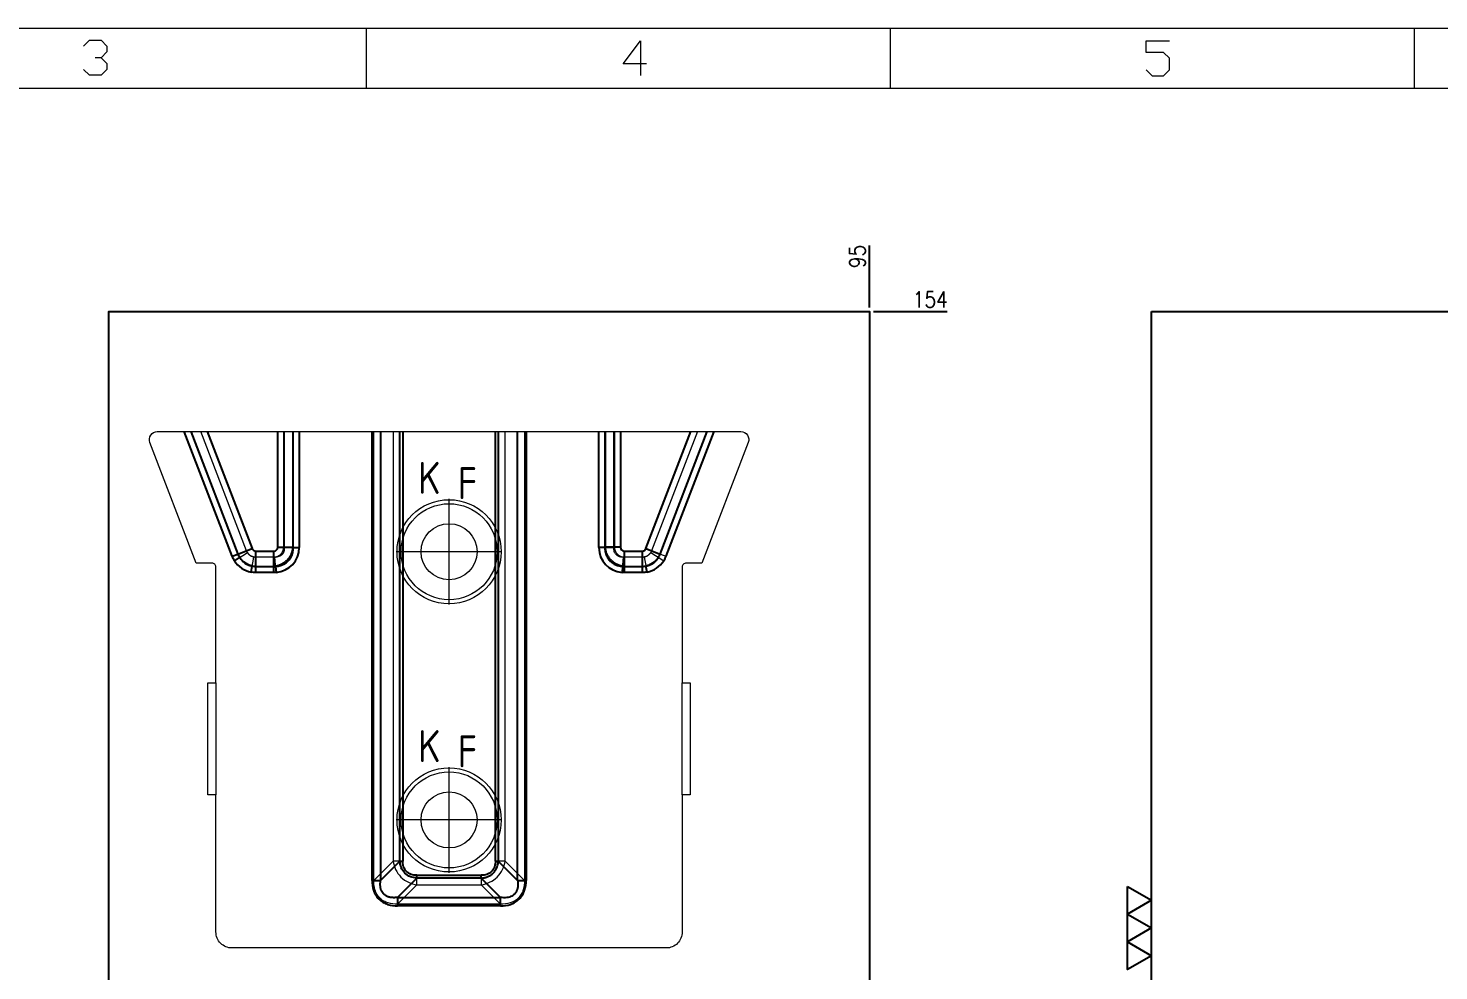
# Model space of a CAD drawing. Header units: millimetres. Extents: x 88508 to 142116, y -5268 to 20283.
# Drawn here: x 107228.6 to 107404.8, y -5025.5 to -4907.8 of the extents above; entities that cross this region are included whole.
import ezdxf
from ezdxf.enums import TextEntityAlignment as Align

# ---------------------------------------------------------------- set-up
doc = ezdxf.new("R2010")
doc.units = ezdxf.units.MM
doc.linetypes.add('HIDDEN', pattern=[0])
for name, color, linetype in [('DIM', 4, 'Continuous'), ('LB_P', 2, 'Continuous'), ('PRESS', 3, 'Continuous'), ('TEXT', 4, 'Continuous')]:
    doc.layers.add(name, color=color, linetype=linetype)
doc.styles.add('gbenor', font='gbenor.shx', dxfattribs={"bigfont": 'gbcbig.shx'})
doc.styles.add('GBENOR_', font='gbenor.shx', dxfattribs={"bigfont": 'gbcbig'})
doc.styles.get("Standard").update_dxf_attribs({"font": 'txt.shx', "width": 0.85, "bigfont": 'ctxt.shx'})
doc.styles.add('TXT', font='txt.shx', dxfattribs={"width": 0.8, "bigfont": 'ctxt.shx'})
doc.dimstyles.new('T-2-WX', dxfattribs={"dimtxt": 2, "dimasz": 2, "dimexe": 0.5, "dimexo": 0.5, "dimgap": 0.5, "dimtad": 1, "dimtxsty": 'Standard', "dimblk": 'OPEN30', "dimcen": 0, "dimazin": 3, "dimtfac": 1, "dimtmove": 0, "dimatfit": 3, "dimldrblk": 'OPEN30', "dimlwd": -1, "dimlwe": -1})

# ---------------------------------------------------------------- blocks, each defined once
blk = doc.blocks.new('*D8809')
at = {"layer": 'Defpoints', "color": 0}
for p in [(107333.68, -4943.15), (107338.68, -4943.15), (107238.68, -5097.15)]:
    blk.add_point(p, dxfattribs=at)
at = {"layer": 'DIM', "color": 0}
blk.add_line((107334.18, -4943.15), (107343.39, -4943.15), dxfattribs=at)
at = {"layer": 'DIM', "color": 0, "insert": (107341.28, -4941.65), "char_height": 2, "attachment_point": 5}
blk.add_mtext('154', dxfattribs=at)
blk = doc.blocks.new('_Open30')
blk = doc.blocks.new('*D8812')
at = {"layer": 'Defpoints', "color": 0}
for p in [(107333.68, -4938.15), (107333.68, -4943.15), (107238.68, -5097.15)]:
    blk.add_point(p, dxfattribs=at)
at = {"layer": 'DIM', "color": 0}
blk.add_line((107333.68, -4942.65), (107333.68, -4934.9), dxfattribs=at)
at = {"layer": 'DIM', "color": 0, "insert": (107332.18, -4936.27), "char_height": 2, "attachment_point": 5, "rotation": 90}
blk.add_mtext('95', dxfattribs=at)
blk = doc.blocks.new('U40')
at = {"color": 254, "lineweight": 18}
for p, q in [((0, 1783.49), (2530.21, 1783.49)), ((941.12, 1783.49), (941.12, 1746.46)), ((1265.11, 1783.49), (1265.11, 1746.46)), ((1589.1, 1783.49), (1589.1, 1746.46)), ((37.03, 1746.46), (2493.18, 1746.46))]:
    blk.add_line(p, q, dxfattribs=at)
at = {"color": 92, "lineweight": 18}
for points in [[(766.43, 1772.43), (770.02, 1776.03), (777.22, 1776.03), (780.82, 1772.43), (780.82, 1768.83), (777.22, 1765.23), (773.62, 1765.23)], [(1114.38, 1761.36), (1099.99, 1761.36), (1110.78, 1775.76), (1110.78, 1754.17)], [(1423.4, 1757.73), (1427, 1754.13), (1434.19, 1754.13), (1437.79, 1757.73), (1437.79, 1764.93), (1434.19, 1768.53), (1423.4, 1768.53), (1423.4, 1775.73), (1437.79, 1775.73)], [(777.22, 1765.23), (780.82, 1761.63), (780.82, 1758.03), (777.22, 1754.43), (770.02, 1754.43), (766.43, 1758.03)]]:
    blk.add_lwpolyline(points, dxfattribs=at)
at = {"lineweight": 18, "style": 'GBENOR_'}
blk.add_attdef('文档路径', (2125.95, 386.89), '', height=17.76, dxfattribs=at)
at = {"lineweight": 20, "style": 'TXT'}
for tag, height, p in [('18-**-**', 16.35, (1866.64, 256.17)), ('客户名称', 16.13, (1741.09, 133.98, 0)), ('料厚:', 16.13, (1741.26, 93.16, 0))]:
    blk.add_attdef(tag, text='', height=height, dxfattribs=at).set_placement(p, align=Align.MIDDLE)
for tag, p, height in [('88888', (1850.91, 207.46), 14.86), ('材质:', (1691.18, 167.99, 0), 16.13), ('核准', (1869.36, 127.52, 0), 16.13), ('设计', (1868.77, 88.3, 0), 16.13), ('绘图', (1868.24, 49.08, 0), 16.13)]:
    blk.add_attdef(tag, p, '', height=height, dxfattribs=at)
for tag, p, height, width in [('3', (2234.72, 206.9), 15.83, 0.7), ('4', (2234.72, 167.41), 15.83, 0.7), ('核准日期', (2041.07, 124.18, 0), 16.13, 0.68), ('设计日期', (2041.07, 84.45, 0), 16.13, 0.68), ('1', (2251.89, 85.86), 14.61, 0.7), ('绘图日期', (2040.91, 46.43, 0), 16.13, 0.68), ('2', (2234.96, 49.23), 14.61, 0.7)]:
    blk.add_attdef(tag, p, '', height=height, dxfattribs=dict(at, width=width))

msp = doc.modelspace()

# ---------------------------------------------------------------- linework, layer by layer
at = {"layer": 'LB_P', "lineweight": 25}
for p, q in [((107254.095, -4973.724, 0), (107248.107, -4958.152, 0)), ((107248.928, -4958.152, 0), (107254.81, -4973.449, 0)), ((107250.982, -4958.152, 0), (107256.599, -4972.761, 0)), ((107259.777, -4972.599, 0), (107259.777, -4958.152, 0)), ((107261.656, -4958.152, 0), (107261.656, -4972.599, 0)), ((107261.713, -4972.642, 0), (107261.713, -4958.152, 0)), ((107262.465, -4958.152, 0), (107262.465, -4972.642, 0)), ((107299.89, -4972.642, 0), (107299.89, -4958.152, 0)), ((107300.642, -4958.152, 0), (107300.642, -4972.642, 0)), ((107300.699, -4972.599, 0), (107300.699, -4958.152, 0)), ((107302.579, -4958.152, 0), (107302.579, -4972.599, 0)), ((107305.756, -4972.761, 0), (107311.373, -4958.152, 0)), ((107307.545, -4973.449, 0), (107313.427, -4958.152, 0)), ((107314.248, -4958.152, 0), (107308.261, -4973.724, 0)), ((107254.095, -4973.724, 0), (107254.81, -4973.449, 0)), ((107254.81, -4973.449, 0), (107256.599, -4972.761, 0)), ((107257.05, -4973.071, 0), (107259.292, -4973.071, 0)), ((107257.05, -4974.988, 0), (107257.05, -4973.071, 0)), ((107259.292, -4974.988, 0), (107259.292, -4973.071, 0)), ((107259.777, -4972.599, 0), (107261.656, -4972.599, 0)), ((107261.656, -4972.599, 0), (107261.713, -4972.642, 0)), ((107261.713, -4972.642, 0), (107262.465, -4972.642, 0)), ((107300.642, -4972.642, 0), (107299.89, -4972.642, 0)), ((107300.642, -4972.642, 0), (107300.699, -4972.599, 0)), ((107302.579, -4972.599, 0), (107300.699, -4972.599, 0)), ((107303.064, -4973.071, 0), (107305.305, -4973.071, 0)), ((107303.064, -4973.071, 0), (107303.064, -4974.988, 0)), ((107305.305, -4973.071, 0), (107305.305, -4974.988, 0)), ((107305.756, -4972.761, 0), (107307.545, -4973.449, 0)), ((107254.367, -4974.269, 0), (107255.016, -4973.862, 0)), ((107256.444, -4975.696, 0), (107256.59, -4974.944, 0)), ((107257.05, -4975.754, 0), (107257.05, -4974.988, 0)), ((107257.05, -4974.988, 0), (107259.292, -4974.988, 0)), ((107259.292, -4975.754, 0), (107259.292, -4974.988, 0)), ((107259.502, -4974.979, 0), (107259.567, -4975.743, 0)), ((107302.854, -4974.979, 0), (107302.788, -4975.743, 0)), ((107303.064, -4974.988, 0), (107305.305, -4974.988, 0)), ((107303.064, -4974.988, 0), (107303.064, -4975.754, 0)), ((107305.305, -4974.988, 0), (107305.305, -4975.754, 0)), ((107305.911, -4975.696, 0), (107305.765, -4974.944, 0)), ((107259.292, -4975.754, 0), (107257.05, -4975.754, 0)), ((107305.305, -4975.754, 0), (107303.064, -4975.754, 0))]:
    msp.add_line(p, q, dxfattribs=at)
at = {"layer": 'LB_P', "lineweight": 18}
for p, q in [((107248.107, -4958.152, 0), (107254.095, -4973.724, 0)), ((107255.884, -4973.037, 0), (107250.16, -4958.152, 0)), ((107256.599, -4972.761, 0), (107250.982, -4958.152, 0)), ((107259.777, -4958.152, 0), (107259.777, -4972.599, 0)), ((107260.528, -4972.599, 0), (107260.528, -4958.152, 0)), ((107260.586, -4958.152, 0), (107260.586, -4972.642, 0)), ((107262.465, -4972.642, 0), (107262.465, -4958.152, 0)), ((107299.89, -4958.152, 0), (107299.89, -4972.642, 0)), ((107301.77, -4972.642, 0), (107301.77, -4958.152, 0)), ((107301.827, -4958.152, 0), (107301.827, -4972.599, 0)), ((107302.579, -4972.599, 0), (107302.579, -4958.152, 0)), ((107311.373, -4958.152, 0), (107305.756, -4972.761, 0)), ((107312.195, -4958.152, 0), (107306.472, -4973.037, 0)), ((107308.261, -4973.724, 0), (107314.248, -4958.152, 0)), ((107254.095, -4973.724, 0), (107255.884, -4973.037, 0)), ((107254.367, -4974.269, 0), (107255.991, -4973.253, 0)), ((107256.599, -4972.761, 0), (107255.884, -4973.037, 0)), ((107257.05, -4973.838, 0), (107257.05, -4973.071, 0)), ((107259.292, -4973.071, 0), (107257.05, -4973.071, 0)), ((107259.292, -4973.838, 0), (107259.292, -4973.071, 0)), ((107260.528, -4972.599, 0), (107259.777, -4972.599, 0)), ((107260.528, -4972.599, 0), (107260.586, -4972.642, 0)), ((107260.586, -4972.642, 0), (107262.465, -4972.642, 0)), ((107299.89, -4972.642, 0), (107301.77, -4972.642, 0)), ((107301.77, -4972.642, 0), (107301.827, -4972.599, 0)), ((107302.579, -4972.599, 0), (107301.827, -4972.599, 0)), ((107303.064, -4973.838, 0), (107303.064, -4973.071, 0)), ((107305.305, -4973.071, 0), (107303.064, -4973.071, 0)), ((107305.305, -4973.838, 0), (107305.305, -4973.071, 0)), ((107306.472, -4973.037, 0), (107305.756, -4972.761, 0)), ((107306.364, -4973.253, 0), (107307.989, -4974.269, 0)), ((107306.472, -4973.037, 0), (107308.261, -4973.724, 0)), ((107256.444, -4975.696, 0), (107256.81, -4973.815, 0)), ((107259.292, -4973.838, 0), (107257.05, -4973.838, 0)), ((107257.05, -4975.754, 0), (107257.05, -4973.838, 0)), ((107259.292, -4975.754, 0), (107259.292, -4973.838, 0)), ((107259.567, -4975.743, 0), (107259.403, -4973.833, 0)), ((107302.788, -4975.743, 0), (107302.952, -4973.833, 0)), ((107303.064, -4973.838, 0), (107303.064, -4975.754, 0)), ((107305.305, -4973.838, 0), (107303.064, -4973.838, 0)), ((107305.305, -4973.838, 0), (107305.305, -4975.754, 0)), ((107305.545, -4973.815, 0), (107305.911, -4975.696, 0)), ((107257.05, -4975.754, 0), (107259.292, -4975.754, 0)), ((107303.064, -4975.754, 0), (107305.305, -4975.754, 0))]:
    msp.add_line(p, q, dxfattribs=at)
at = {"layer": 'LB_P', "linetype": 'Continuous', "lineweight": 18}
for p, q in [((107271.556, -4958.152, 0), (107271.556, -5014.209, 0)), ((107271.768, -5014.209, 0), (107271.768, -4958.152, 0)), ((107274.182, -4958.152, 0), (107274.182, -5011.795, 0)), ((107275.384, -5011.795, 0), (107275.384, -4958.152, 0)), ((107286.97, -4958.152, 0), (107286.97, -5011.795, 0)), ((107288.172, -5011.795, 0), (107288.172, -4958.152, 0)), ((107290.587, -4958.152, 0), (107290.587, -5014.209, 0)), ((107290.799, -5014.209, 0), (107290.799, -4958.152, 0)), ((107271.768, -5014.209, 0), (107274.182, -5011.795, 0)), ((107288.172, -5011.795, 0), (107290.587, -5014.209, 0)), ((107285.202, -5013.563, 0), (107277.152, -5013.563, 0)), ((107277.153, -5014.765, 0), (107274.738, -5017.179, 0)), ((107277.153, -5014.765, 0), (107285.202, -5014.765, 0)), ((107287.617, -5017.179, 0), (107285.202, -5014.765, 0)), ((107287.617, -5017.179, 0), (107274.738, -5017.179, 0)), ((107274.738, -5017.391, 0), (107287.617, -5017.391, 0))]:
    msp.add_line(p, q, dxfattribs=at)
at = {"layer": 'LB_P', "linetype": 'Continuous', "lineweight": 25}
for p, q in [((107271.556, -5014.209, 0), (107271.556, -4958.152, 0)), ((107272.617, -4958.152, 0), (107272.617, -5014.209, 0)), ((107275.031, -5011.795, 0), (107275.031, -4958.152, 0)), ((107275.384, -4958.152, 0), (107275.384, -5011.795, 0)), ((107286.97, -5011.795, 0), (107286.97, -4958.152, 0)), ((107287.324, -4958.152, 0), (107287.324, -5011.795, 0)), ((107289.738, -5014.209, 0), (107289.738, -4958.152, 0)), ((107290.799, -4958.152, 0), (107290.799, -5014.209, 0)), ((107275.031, -5011.795, 0), (107272.617, -5014.209, 0)), ((107289.738, -5014.209, 0), (107287.324, -5011.795, 0)), ((107274.738, -5016.331, 0), (107277.152, -5013.916, 0)), ((107285.202, -5013.916, 0), (107277.152, -5013.916, 0)), ((107277.153, -5013.563, 0), (107285.202, -5013.563, 0)), ((107285.202, -5013.916, 0), (107287.617, -5016.331, 0)), ((107274.738, -5016.331, 0), (107287.617, -5016.331, 0)), ((107287.617, -5017.391, 0), (107274.738, -5017.391, 0))]:
    msp.add_line(p, q, dxfattribs=at)
at = {"layer": 'LB_P', "linetype": 'Continuous', "lineweight": 15}
for p, q in [((107281.178, -4979.752, 0), (107281.178, -4966.552, 0)), ((107287.778, -4973.152, 0), (107274.578, -4973.152, 0)), ((107252.058, -4989.52, 0), (107252.058, -5003.52, 0)), ((107310.297, -5003.52, 0), (107310.297, -4989.52, 0)), ((107281.178, -5013.252, 0), (107281.178, -5000.052, 0)), ((107287.778, -5006.652, 0), (107274.578, -5006.652, 0))]:
    msp.add_line(p, q, dxfattribs=at)
at = {"layer": 'LB_P', "color": 1, "linetype": 'Continuous', "lineweight": 15, "elevation": 0}
msp.add_lwpolyline([(107310.297, -5003.52), (107310.297, -5020.65, -0.4142136), (107308.297, -5022.65), (107254.058, -5022.65, -0.4142136), (107252.058, -5020.65), (107252.058, -5003.52), (107251.058, -5003.52), (107251.058, -4989.52), (107252.058, -4989.52), (107252.058, -4975.07, 0.4142136), (107251.558, -4974.57), (107249.595, -4974.57), (107243.805, -4959.511, -0.5263024), (107244.738, -4958.152), (107317.617, -4958.152, -0.5263024), (107318.551, -4959.511), (107312.76, -4974.57), (107310.797, -4974.57, 0.4142136), (107310.297, -4975.07), (107310.297, -4989.52), (107311.297, -4989.52), (107311.297, -5003.52)], format="xyb", close=True, dxfattribs=at)
at = {"layer": 'LB_P', "linetype": 'HIDDEN', "lineweight": 15}
for centre in [(107281.178, -4973.152, 0), (107281.178, -5006.652, 0)]:
    msp.add_circle(centre, 6.5, dxfattribs=at)
at = {"layer": 'LB_P', "linetype": 'Continuous', "lineweight": 15}
for centre, radius in [((107281.178, -4973.152, 0), 6), ((107281.178, -4973.152, 0), 3.5), ((107281.178, -5006.652, 0), 6), ((107281.178, -5006.652, 0), 3.5)]:
    msp.add_circle(centre, radius, dxfattribs=at)
at = {"layer": 'LB_P', "lineweight": 25}
for centre, major_axis, ratio, start_param, end_param in [((107257.074, -4972.553, 0), (0.298, 0.433), 0.9510147, 2.5629528, 3.7202325), ((107259.244, -4972.553, 0), (0.442, -0.325), 0.9112507, 5.3919185, 6.8740774), ((107258.953, -4972.339, 0), (2.916, -2.147), 0.9112507, 5.4790444, 6.8740774), ((107303.402, -4972.339, 0), (-2.916, -2.147), 0.9112507, 5.6922932, 7.0873262), ((107303.111, -4972.553, 0), (-0.442, -0.325), 0.9112507, 5.6922932, 7.1744522), ((107305.281, -4972.553, 0), (-0.298, 0.433), 0.9510147, 2.5629528, 3.7202325), ((107257.221, -4972.339, 0), (1.965, 2.86), 0.9510147, 2.7497471, 3.5334382), ((107305.134, -4972.339, 0), (-1.965, 2.86), 0.9510147, 2.7497471, 3.5334382)]:
    msp.add_ellipse(centre, major_axis=major_axis, ratio=ratio, start_param=start_param, end_param=end_param, dxfattribs=at)
at = {"layer": 'LB_P', "lineweight": 18}
for centre, major_axis, ratio, start_param, end_param in [((107257.074, -4972.553, 0), (0.298, 0.433), 0.9510147, 2.5629528, 3.7202325), ((107259.244, -4972.553, 0), (0.442, -0.325), 0.9112507, 5.3919185, 6.8740774), ((107258.953, -4972.339, 0), (2.916, -2.147), 0.9112507, 5.4790444, 6.8740774), ((107303.402, -4972.339, 0), (-2.916, -2.147), 0.9112507, 5.6922932, 7.0873262), ((107303.111, -4972.553, 0), (-0.442, -0.325), 0.9112507, 5.6922932, 7.1744522), ((107305.281, -4972.553, 0), (-0.298, 0.433), 0.9510147, 2.5629528, 3.7202325), ((107257.221, -4972.339, 0), (1.965, 2.86), 0.9510147, 2.7497471, 3.5334382), ((107305.134, -4972.339, 0), (-1.965, 2.86), 0.9510147, 2.7497471, 3.5334382)]:
    msp.add_ellipse(centre, major_axis=major_axis, ratio=ratio, start_param=start_param, end_param=end_param, dxfattribs=at)
at = {"layer": 'LB_P', "lineweight": 25}
for points in [[(107254.81, -4973.449, 0), (107254.867, -4973.593, 0), (107254.936, -4973.731, 0), (107255.017, -4973.862, 0)], [(107307.338, -4973.862, 0), (107307.419, -4973.731, 0), (107307.489, -4973.593, 0), (107307.545, -4973.449, 0)], [(107254.367, -4974.269, 0), (107254.259, -4974.097, 0), (107254.168, -4973.914, 0), (107254.095, -4973.724, 0)], [(107256.591, -4974.942, 0), (107256.742, -4974.972, 0), (107256.895, -4974.987, 0), (107257.05, -4974.988, 0)], [(107259.292, -4974.988, 0), (107259.362, -4974.988, 0), (107259.432, -4974.985, 0), (107259.502, -4974.978, 0)], [(107302.854, -4974.978, 0), (107302.923, -4974.985, 0), (107302.994, -4974.988, 0), (107303.064, -4974.988, 0)], [(107305.305, -4974.988, 0), (107305.46, -4974.987, 0), (107305.614, -4974.972, 0), (107305.765, -4974.942, 0)], [(107308.261, -4973.724, 0), (107308.188, -4973.914, 0), (107308.096, -4974.097, 0), (107307.989, -4974.269, 0)], [(107257.05, -4975.754, 0), (107256.847, -4975.754, 0), (107256.643, -4975.735, 0), (107256.444, -4975.696, 0)], [(107259.567, -4975.743, 0), (107259.476, -4975.75, 0), (107259.384, -4975.754, 0), (107259.292, -4975.754, 0)], [(107303.064, -4975.754, 0), (107302.972, -4975.754, 0), (107302.88, -4975.75, 0), (107302.788, -4975.743, 0)], [(107305.911, -4975.696, 0), (107305.712, -4975.735, 0), (107305.508, -4975.754, 0), (107305.305, -4975.754, 0)]]:
    msp.add_open_spline(points, degree=3, dxfattribs=at)
at = {"layer": 'LB_P', "lineweight": 18}
for points in [[(107255.992, -4973.252, 0), (107255.949, -4973.184, 0), (107255.913, -4973.112, 0), (107255.884, -4973.037, 0)], [(107306.472, -4973.037, 0), (107306.442, -4973.112, 0), (107306.406, -4973.184, 0), (107306.363, -4973.252, 0)], [(107254.095, -4973.724, 0), (107254.168, -4973.914, 0), (107254.259, -4974.097, 0), (107254.367, -4974.269, 0)], [(107257.05, -4973.838, 0), (107256.969, -4973.837, 0), (107256.889, -4973.829, 0), (107256.81, -4973.814, 0)], [(107259.403, -4973.833, 0), (107259.366, -4973.836, 0), (107259.329, -4973.838, 0), (107259.292, -4973.838, 0)], [(107303.064, -4973.838, 0), (107303.026, -4973.838, 0), (107302.989, -4973.836, 0), (107302.952, -4973.833, 0)], [(107305.545, -4973.814, 0), (107305.467, -4973.829, 0), (107305.386, -4973.837, 0), (107305.305, -4973.838, 0)], [(107256.444, -4975.696, 0), (107256.643, -4975.735, 0), (107256.847, -4975.754, 0), (107257.05, -4975.754, 0)], [(107259.292, -4975.754, 0), (107259.384, -4975.754, 0), (107259.476, -4975.75, 0), (107259.567, -4975.743, 0)], [(107302.788, -4975.743, 0), (107302.88, -4975.75, 0), (107302.972, -4975.754, 0), (107303.064, -4975.754, 0)], [(107305.305, -4975.754, 0), (107305.508, -4975.754, 0), (107305.712, -4975.735, 0), (107305.911, -4975.696, 0)]]:
    msp.add_open_spline(points, degree=3, dxfattribs=at)
for points, knots in [([(107255.991, -4973.253, 0), (107256.013, -4973.283, 0), (107256.056, -4973.345, 0), (107256.13, -4973.431, 0), (107256.211, -4973.51, 0), (107256.299, -4973.582, 0), (107256.392, -4973.646, 0), (107256.49, -4973.702, 0), (107256.593, -4973.749, 0), (107256.7, -4973.788, 0), (107256.773, -4973.806, 0), (107256.81, -4973.815, 0)], [0, 0, 0, 0, 0.1111695, 0.2222952, 0.3333896, 0.4444653, 0.5555347, 0.6666104, 0.7777048, 0.8888305, 1, 1, 1, 1]), ([(107256.81, -4973.815, 0), (107256.775, -4973.809, 0), (107256.707, -4973.798, 0), (107256.607, -4973.769, 0), (107256.511, -4973.732, 0), (107256.419, -4973.686, 0), (107256.333, -4973.633, 0), (107256.251, -4973.571, 0), (107256.176, -4973.502, 0), (107256.107, -4973.425, 0), (107256.044, -4973.342, 0), (107256.009, -4973.283, 0), (107255.991, -4973.253, 0)], [0, 0, 0, 0, 0.1022928, 0.2030692, 0.3026933, 0.4015417, 0.5, 0.5984583, 0.6973067, 0.7969308, 0.8977072, 1, 1, 1, 1]), ([(107259.403, -4973.833, 0), (107259.441, -4973.827, 0), (107259.516, -4973.814, 0), (107259.627, -4973.782, 0), (107259.734, -4973.741, 0), (107259.837, -4973.691, 0), (107259.936, -4973.633, 0), (107260.028, -4973.566, 0), (107260.114, -4973.491, 0), (107260.194, -4973.41, 0), (107260.266, -4973.323, 0), (107260.33, -4973.23, 0), (107260.385, -4973.132, 0), (107260.433, -4973.03, 0), (107260.471, -4972.925, 0), (107260.5, -4972.818, 0), (107260.52, -4972.709, 0), (107260.525, -4972.636, 0), (107260.528, -4972.599, 0)], [0, 0, 0, 0, 0.064315, 0.1283341, 0.19206841, 0.25552916, 0.31872775, 0.38167571, 0.4443847, 0.50686653, 0.56913314, 0.63119657, 0.69306901, 0.75476274, 0.81629017, 0.87766377, 0.93889616, 1, 1, 1, 1]), ([(107260.586, -4972.642, 0), (107260.589, -4972.68, 0), (107260.596, -4972.755, 0), (107260.593, -4972.867, 0), (107260.581, -4972.975, 0), (107260.559, -4973.079, 0), (107260.527, -4973.178, 0), (107260.486, -4973.271, 0), (107260.437, -4973.358, 0), (107260.379, -4973.439, 0), (107260.285, -4973.543, 0), (107260.138, -4973.66, 0), (107259.923, -4973.763, 0), (107259.672, -4973.827, 0), (107259.496, -4973.831, 0), (107259.403, -4973.833, 0)], [0, 0, 0, 0, 0.0607745, 0.1191291, 0.1753041, 0.2295685, 0.2822208, 0.3335876, 0.3840203, 0.4338902, 0.4835812, 0.5955153, 0.7170601, 0.8511557, 1, 1, 1, 1]), ([(107302.952, -4973.833, 0), (107302.91, -4973.833, 0), (107302.827, -4973.834, 0), (107302.706, -4973.822, 0), (107302.59, -4973.802, 0), (107302.48, -4973.772, 0), (107302.378, -4973.735, 0), (107302.282, -4973.689, 0), (107302.195, -4973.637, 0), (107302.115, -4973.578, 0), (107302.012, -4973.484, 0), (107301.898, -4973.339, 0), (107301.803, -4973.127, 0), (107301.755, -4972.889, 0), (107301.765, -4972.726, 0), (107301.77, -4972.642, 0)], [0, 0, 0, 0, 0.0681303, 0.1331639, 0.1952489, 0.2545552, 0.3112781, 0.3656405, 0.4178954, 0.4683278, 0.5172544, 0.6290655, 0.7442206, 0.8667455, 1, 1, 1, 1]), ([(107301.827, -4972.599, 0), (107301.83, -4972.638, 0), (107301.836, -4972.716, 0), (107301.859, -4972.832, 0), (107301.891, -4972.947, 0), (107301.934, -4973.058, 0), (107301.987, -4973.165, 0), (107302.05, -4973.268, 0), (107302.122, -4973.364, 0), (107302.203, -4973.454, 0), (107302.292, -4973.537, 0), (107302.388, -4973.611, 0), (107302.491, -4973.677, 0), (107302.6, -4973.732, 0), (107302.714, -4973.777, 0), (107302.831, -4973.812, 0), (107302.912, -4973.826, 0), (107302.952, -4973.833, 0)], [0, 0, 0, 0, 0.065182, 0.13051119, 0.19600296, 0.26167255, 0.32753513, 0.39360568, 0.45989908, 0.52643005, 0.59321313, 0.66026273, 0.72759307, 0.7952182, 0.86315198, 0.93140809, 1, 1, 1, 1]), ([(107305.545, -4973.815, 0), (107305.582, -4973.806, 0), (107305.655, -4973.788, 0), (107305.762, -4973.749, 0), (107305.865, -4973.702, 0), (107305.963, -4973.646, 0), (107306.057, -4973.582, 0), (107306.144, -4973.51, 0), (107306.225, -4973.431, 0), (107306.3, -4973.345, 0), (107306.342, -4973.283, 0), (107306.364, -4973.253, 0)], [0, 0, 0, 0, 0.1111695, 0.2222952, 0.3333896, 0.4444653, 0.5555347, 0.6666104, 0.7777048, 0.8888305, 1, 1, 1, 1]), ([(107306.364, -4973.253, 0), (107306.346, -4973.283, 0), (107306.311, -4973.342, 0), (107306.249, -4973.425, 0), (107306.18, -4973.502, 0), (107306.104, -4973.571, 0), (107306.023, -4973.633, 0), (107305.936, -4973.686, 0), (107305.844, -4973.732, 0), (107305.748, -4973.769, 0), (107305.648, -4973.798, 0), (107305.58, -4973.809, 0), (107305.545, -4973.815, 0)], [0, 0, 0, 0, 0.1022928, 0.2030692, 0.3026933, 0.4015417, 0.5, 0.5984583, 0.6973067, 0.7969308, 0.8977072, 1, 1, 1, 1])]:
    msp.add_open_spline(points, degree=3, knots=knots, dxfattribs=at)
at = {"layer": 'LB_P', "lineweight": 25}
for points, knots in [([(107261.656, -4972.599, 0), (107261.651, -4972.652, 0), (107261.642, -4972.758, 0), (107261.615, -4972.917, 0), (107261.579, -4973.074, 0), (107261.533, -4973.23, 0), (107261.477, -4973.383, 0), (107261.411, -4973.533, 0), (107261.336, -4973.678, 0), (107261.251, -4973.82, 0), (107261.157, -4973.956, 0), (107261.055, -4974.087, 0), (107260.945, -4974.211, 0), (107260.826, -4974.328, 0), (107260.701, -4974.437, 0), (107260.569, -4974.539, 0), (107260.43, -4974.631, 0), (107260.286, -4974.715, 0), (107260.137, -4974.789, 0), (107259.983, -4974.853, 0), (107259.825, -4974.906, 0), (107259.665, -4974.949, 0), (107259.556, -4974.969, 0), (107259.502, -4974.979, 0)], [0, 0, 0, 0, 0.0464773, 0.0930593, 0.1397477, 0.1865438, 0.2334494, 0.2804657, 0.3275944, 0.3748369, 0.4221947, 0.4696692, 0.5172619, 0.5649743, 0.6128076, 0.6607635, 0.7088432, 0.7570482, 0.8053798, 0.8538394, 0.9024284, 0.9511482, 1, 1, 1, 1]), ([(107259.502, -4974.979, 0), (107259.557, -4974.974, 0), (107259.665, -4974.966, 0), (107259.826, -4974.941, 0), (107259.981, -4974.908, 0), (107260.132, -4974.865, 0), (107260.277, -4974.814, 0), (107260.416, -4974.755, 0), (107260.549, -4974.689, 0), (107260.676, -4974.616, 0), (107260.796, -4974.535, 0), (107260.908, -4974.449, 0), (107261.014, -4974.357, 0), (107261.147, -4974.225, 0), (107261.298, -4974.043, 0), (107261.451, -4973.799, 0), (107261.572, -4973.533, 0), (107261.658, -4973.249, 0), (107261.71, -4972.949, 0), (107261.712, -4972.745, 0), (107261.713, -4972.642, 0)], [0, 0, 0, 0, 0.0462654, 0.0916746, 0.1362543, 0.180033, 0.2230405, 0.2653085, 0.3068701, 0.3477603, 0.388016, 0.4276754, 0.466779, 0.5053686, 0.5845752, 0.6646012, 0.7458145, 0.8285671, 0.9131919, 1, 1, 1, 1]), ([(107300.642, -4972.642, 0), (107300.642, -4972.694, 0), (107300.641, -4972.797, 0), (107300.652, -4972.951, 0), (107300.672, -4973.102, 0), (107300.702, -4973.249, 0), (107300.741, -4973.393, 0), (107300.788, -4973.533, 0), (107300.845, -4973.668, 0), (107300.909, -4973.798, 0), (107300.981, -4973.922, 0), (107301.061, -4974.041, 0), (107301.149, -4974.153, 0), (107301.273, -4974.293, 0), (107301.445, -4974.454, 0), (107301.679, -4974.621, 0), (107301.939, -4974.761, 0), (107302.225, -4974.87, 0), (107302.532, -4974.948, 0), (107302.745, -4974.968, 0), (107302.854, -4974.979, 0)], [0, 0, 0, 0, 0.0436974, 0.0868155, 0.129391, 0.1714622, 0.2130686, 0.2542512, 0.2950521, 0.3355148, 0.3756837, 0.4156043, 0.455323, 0.4948868, 0.5725019, 0.6523524, 0.734754, 0.8199938, 0.9083314, 1, 1, 1, 1]), ([(107302.854, -4974.979, 0), (107302.802, -4974.969, 0), (107302.698, -4974.951, 0), (107302.545, -4974.91, 0), (107302.394, -4974.86, 0), (107302.246, -4974.801, 0), (107302.103, -4974.732, 0), (107301.964, -4974.655, 0), (107301.83, -4974.569, 0), (107301.702, -4974.475, 0), (107301.579, -4974.373, 0), (107301.464, -4974.265, 0), (107301.355, -4974.149, 0), (107301.253, -4974.028, 0), (107301.159, -4973.901, 0), (107301.073, -4973.769, 0), (107300.995, -4973.632, 0), (107300.925, -4973.492, 0), (107300.865, -4973.348, 0), (107300.813, -4973.202, 0), (107300.771, -4973.053, 0), (107300.737, -4972.903, 0), (107300.712, -4972.751, 0), (107300.704, -4972.65, 0), (107300.699, -4972.599, 0)], [0, 0, 0, 0, 0.04663418, 0.09314797, 0.13954254, 0.18581904, 0.23197868, 0.27802263, 0.3239521, 0.3697683, 0.41547245, 0.46106576, 0.50654949, 0.55192487, 0.59719316, 0.64235563, 0.68741353, 0.73236816, 0.77722081, 0.82197277, 0.86662534, 0.91117986, 0.95563763, 1, 1, 1, 1]), ([(107256.59, -4974.944, 0), (107256.538, -4974.931, 0), (107256.432, -4974.905, 0), (107256.278, -4974.854, 0), (107256.126, -4974.794, 0), (107255.979, -4974.723, 0), (107255.836, -4974.644, 0), (107255.698, -4974.556, 0), (107255.567, -4974.459, 0), (107255.441, -4974.354, 0), (107255.323, -4974.242, 0), (107255.212, -4974.122, 0), (107255.109, -4973.996, 0), (107255.047, -4973.907, 0), (107255.016, -4973.862, 0)], [0, 0, 0, 0, 0.0833464, 0.1666857, 0.2500193, 0.3333486, 0.416675, 0.5, 0.583325, 0.6666514, 0.7499807, 0.8333143, 0.9166536, 1, 1, 1, 1]), ([(107255.016, -4973.862, 0), (107255.044, -4973.905, 0), (107255.098, -4973.991, 0), (107255.19, -4974.112, 0), (107255.288, -4974.227, 0), (107255.394, -4974.335, 0), (107255.506, -4974.436, 0), (107255.625, -4974.53, 0), (107255.749, -4974.615, 0), (107255.879, -4974.692, 0), (107256.014, -4974.761, 0), (107256.152, -4974.821, 0), (107256.295, -4974.871, 0), (107256.441, -4974.913, 0), (107256.541, -4974.933, 0), (107256.59, -4974.944, 0)], [0, 0, 0, 0, 0.077455, 0.1546448, 0.231617, 0.3084193, 0.3851003, 0.4617082, 0.5382918, 0.6148997, 0.6915807, 0.768383, 0.8453552, 0.922545, 1, 1, 1, 1]), ([(107307.339, -4973.862, 0), (107307.308, -4973.907, 0), (107307.246, -4973.996, 0), (107307.143, -4974.122, 0), (107307.032, -4974.242, 0), (107306.914, -4974.354, 0), (107306.789, -4974.459, 0), (107306.657, -4974.556, 0), (107306.519, -4974.644, 0), (107306.377, -4974.723, 0), (107306.229, -4974.794, 0), (107306.078, -4974.854, 0), (107305.923, -4974.905, 0), (107305.818, -4974.931, 0), (107305.765, -4974.944, 0)], [0, 0, 0, 0, 0.0833464, 0.1666857, 0.2500193, 0.3333486, 0.416675, 0.5, 0.583325, 0.6666514, 0.7499807, 0.8333143, 0.9166536, 1, 1, 1, 1]), ([(107305.765, -4974.944, 0), (107305.815, -4974.933, 0), (107305.914, -4974.913, 0), (107306.06, -4974.871, 0), (107306.203, -4974.821, 0), (107306.342, -4974.761, 0), (107306.476, -4974.692, 0), (107306.606, -4974.615, 0), (107306.73, -4974.53, 0), (107306.849, -4974.436, 0), (107306.961, -4974.335, 0), (107307.067, -4974.227, 0), (107307.165, -4974.112, 0), (107307.257, -4973.991, 0), (107307.312, -4973.905, 0), (107307.339, -4973.862, 0)], [0, 0, 0, 0, 0.077455, 0.1546448, 0.231617, 0.3084193, 0.3851003, 0.4617082, 0.5382918, 0.6148997, 0.6915807, 0.768383, 0.8453552, 0.922545, 1, 1, 1, 1])]:
    msp.add_open_spline(points, degree=3, knots=knots, dxfattribs=at)
at = {"layer": 'LB_P', "linetype": 'Continuous', "lineweight": 18}
for points in [[(107275.384, -5011.795, 0), (107275.162, -5011.795, 0), (107274.717, -5011.795, 0), (107274.34, -5011.795, 0), (107274.182, -5011.795, 0)], [(107288.172, -5011.795, 0), (107288.015, -5011.795, 0), (107287.638, -5011.795, 0), (107287.193, -5011.795, 0), (107286.97, -5011.795, 0)], [(107277.152, -5014.765, 0), (107277.152, -5014.608, 0), (107277.152, -5014.23, 0), (107277.152, -5013.785, 0), (107277.152, -5013.563, 0)], [(107285.202, -5013.563, 0), (107285.202, -5013.785, 0), (107285.202, -5014.23, 0), (107285.202, -5014.608, 0), (107285.202, -5014.765, 0)], [(107271.671, -5014.209, 0), (107271.634, -5014.209, 0), (107271.595, -5014.209, 0), (107271.556, -5014.209, 0)], [(107271.768, -5014.209, 0), (107271.74, -5014.209, 0), (107271.707, -5014.209, 0), (107271.671, -5014.209, 0)], [(107290.684, -5014.209, 0), (107290.648, -5014.209, 0), (107290.614, -5014.209, 0), (107290.587, -5014.209, 0)], [(107290.799, -5014.209, 0), (107290.759, -5014.209, 0), (107290.72, -5014.209, 0), (107290.684, -5014.209, 0)], [(107274.738, -5017.277, 0), (107274.738, -5017.24, 0), (107274.738, -5017.207, 0), (107274.738, -5017.179, 0)], [(107274.738, -5017.391, 0), (107274.738, -5017.352, 0), (107274.738, -5017.313, 0), (107274.738, -5017.277, 0)], [(107287.617, -5017.179, 0), (107287.617, -5017.207, 0), (107287.617, -5017.24, 0), (107287.617, -5017.277, 0)], [(107287.617, -5017.277, 0), (107287.617, -5017.313, 0), (107287.617, -5017.352, 0), (107287.617, -5017.391, 0)]]:
    msp.add_open_spline(points, degree=3, dxfattribs=at)
for points, knots in [([(107274.182, -5011.795, 0), (107274.237, -5012.144, 0), (107274.339, -5012.499, 0), (107274.663, -5013.181, 0), (107274.888, -5013.507, 0), (107275.441, -5014.059, 0), (107275.766, -5014.284, 0), (107276.448, -5014.609, 0), (107276.803, -5014.71, 0), (107277.153, -5014.765, 0)], [0, 0, 0, 0, 0.25, 0.25, 0.5, 0.5, 0.75, 0.75, 1, 1, 1, 1]), ([(107275.384, -5011.795, 0), (107275.384, -5012.035, 0), (107275.417, -5012.274, 0), (107275.571, -5012.72, 0), (107275.694, -5012.925, 0), (107276.023, -5013.254, 0), (107276.228, -5013.376, 0), (107276.673, -5013.53, 0), (107276.912, -5013.563, 0), (107277.152, -5013.563, 0)], [0, 0, 0, 0, 0.25, 0.25, 0.5, 0.5, 0.75, 0.75, 1, 1, 1, 1]), ([(107285.202, -5014.765, 0), (107285.551, -5014.71, 0), (107285.906, -5014.609, 0), (107286.588, -5014.284, 0), (107286.914, -5014.06, 0), (107287.467, -5013.507, 0), (107287.691, -5013.181, 0), (107288.016, -5012.499, 0), (107288.118, -5012.144, 0), (107288.172, -5011.795, 0)], [0, 0, 0, 0, 0.25, 0.25, 0.5, 0.5, 0.75, 0.75, 1, 1, 1, 1]), ([(107285.202, -5013.563, 0), (107285.443, -5013.563, 0), (107285.682, -5013.53, 0), (107286.127, -5013.376, 0), (107286.332, -5013.254, 0), (107286.661, -5012.924, 0), (107286.784, -5012.719, 0), (107286.937, -5012.274, 0), (107286.97, -5012.035, 0), (107286.97, -5011.795, 0)], [0, 0, 0, 0, 0.25, 0.25, 0.5, 0.5, 0.75, 0.75, 1, 1, 1, 1]), ([(107274.738, -5017.391, 0), (107274.327, -5017.391, 0), (107273.908, -5017.339, 0), (107273.304, -5017.137, 0), (107273.107, -5017.049, 0), (107272.736, -5016.827, 0), (107272.562, -5016.693, 0), (107272.255, -5016.385, 0), (107272.121, -5016.211, 0), (107271.899, -5015.841, 0), (107271.811, -5015.644, 0), (107271.608, -5015.039, 0), (107271.556, -5014.62, 0), (107271.556, -5014.209, 0)], [0, 0, 0, 0, 0.25, 0.25, 0.375, 0.375, 0.5, 0.5, 0.625, 0.625, 0.75, 0.75, 1, 1, 1, 1]), ([(107274.738, -5017.179, 0), (107274.346, -5017.188, 0), (107273.947, -5017.148, 0), (107273.373, -5016.968, 0), (107273.187, -5016.888, 0), (107272.838, -5016.684, 0), (107272.675, -5016.56, 0), (107272.388, -5016.273, 0), (107272.263, -5016.11, 0), (107272.06, -5015.761, 0), (107271.98, -5015.575, 0), (107271.8, -5015.001, 0), (107271.759, -5014.602, 0), (107271.768, -5014.209, 0)], [0, 0, 0, 0, 0.25, 0.25, 0.375, 0.375, 0.5, 0.5, 0.625, 0.625, 0.75, 0.75, 1, 1, 1, 1]), ([(107290.799, -5014.209, 0), (107290.799, -5014.62, 0), (107290.746, -5015.039, 0), (107290.544, -5015.644, 0), (107290.456, -5015.84, 0), (107290.234, -5016.211, 0), (107290.1, -5016.385, 0), (107289.792, -5016.692, 0), (107289.619, -5016.826, 0), (107289.248, -5017.048, 0), (107289.051, -5017.137, 0), (107288.447, -5017.339, 0), (107288.027, -5017.391, 0), (107287.617, -5017.391, 0)], [0, 0, 0, 0, 0.25, 0.25, 0.375, 0.375, 0.5, 0.5, 0.625, 0.625, 0.75, 0.75, 1, 1, 1, 1]), ([(107290.587, -5014.209, 0), (107290.596, -5014.602, 0), (107290.555, -5015.001, 0), (107290.375, -5015.574, 0), (107290.295, -5015.76, 0), (107290.091, -5016.11, 0), (107289.967, -5016.273, 0), (107289.68, -5016.56, 0), (107289.517, -5016.684, 0), (107289.168, -5016.888, 0), (107288.982, -5016.968, 0), (107288.409, -5017.147, 0), (107288.009, -5017.188, 0), (107287.617, -5017.179, 0)], [0, 0, 0, 0, 0.25, 0.25, 0.375, 0.375, 0.5, 0.5, 0.625, 0.625, 0.75, 0.75, 1, 1, 1, 1])]:
    msp.add_open_spline(points, degree=3, knots=knots, dxfattribs=at)
at = {"layer": 'LB_P', "linetype": 'Continuous', "lineweight": 25}
for points, knots in [([(107277.152, -5013.916, 0), (107276.88, -5013.9, 0), (107276.607, -5013.847, 0), (107276.092, -5013.643, 0), (107275.852, -5013.491, 0), (107275.456, -5013.096, 0), (107275.304, -5012.855, 0), (107275.1, -5012.34, 0), (107275.047, -5012.067, 0), (107275.031, -5011.795, 0)], [0, 0, 0, 0, 0.25, 0.25, 0.5, 0.5, 0.75, 0.75, 1, 1, 1, 1]), ([(107277.153, -5013.563, 0), (107276.912, -5013.563, 0), (107276.674, -5013.53, 0), (107276.228, -5013.376, 0), (107276.023, -5013.254, 0), (107275.694, -5012.925, 0), (107275.571, -5012.72, 0), (107275.417, -5012.275, 0), (107275.384, -5012.035, 0), (107275.384, -5011.795, 0)], [0, 0, 0, 0, 0.25, 0.25, 0.5, 0.5, 0.75, 0.75, 1, 1, 1, 1]), ([(107285.202, -5013.916, 0), (107285.262, -5013.912, 0), (107285.379, -5013.903, 0), (107285.552, -5013.876, 0), (107285.717, -5013.84, 0), (107285.876, -5013.794, 0), (107286.106, -5013.709, 0), (107286.395, -5013.559, 0), (107286.71, -5013.303, 0), (107286.966, -5012.988, 0), (107287.134, -5012.666, 0), (107287.237, -5012.362, 0), (107287.298, -5012.085, 0), (107287.315, -5011.893, 0), (107287.324, -5011.795, 0)], [0, 0, 0, 0, 0.0541024, 0.10663569, 0.1577006, 0.20740683, 0.25587326, 0.37973329, 0.50000066, 0.62029102, 0.74419329, 0.82566849, 0.91076772, 1, 1, 1, 1]), ([(107286.97, -5011.795, 0), (107286.97, -5012.035, 0), (107286.937, -5012.275, 0), (107286.783, -5012.72, 0), (107286.661, -5012.925, 0), (107286.332, -5013.254, 0), (107286.127, -5013.376, 0), (107285.682, -5013.53, 0), (107285.443, -5013.563, 0), (107285.202, -5013.563, 0)], [0, 0, 0, 0, 0.25, 0.25, 0.5, 0.5, 0.75, 0.75, 1, 1, 1, 1]), ([(107271.556, -5014.209, 0), (107271.556, -5014.62, 0), (107271.608, -5015.039, 0), (107271.811, -5015.644, 0), (107271.899, -5015.841, 0), (107272.121, -5016.211, 0), (107272.255, -5016.385, 0), (107272.562, -5016.693, 0), (107272.736, -5016.827, 0), (107273.107, -5017.049, 0), (107273.304, -5017.137, 0), (107273.908, -5017.339, 0), (107274.327, -5017.391, 0), (107274.738, -5017.391, 0)], [0, 0, 0, 0, 0.25, 0.25, 0.375, 0.375, 0.5, 0.5, 0.625, 0.625, 0.75, 0.75, 1, 1, 1, 1]), ([(107274.738, -5016.331, 0), (107274.671, -5016.339, 0), (107274.539, -5016.356, 0), (107274.345, -5016.367, 0), (107274.16, -5016.366, 0), (107273.984, -5016.353, 0), (107273.818, -5016.328, 0), (107273.661, -5016.291, 0), (107273.515, -5016.243, 0), (107273.378, -5016.184, 0), (107273.252, -5016.113, 0), (107273.136, -5016.032, 0), (107273.031, -5015.94, 0), (107272.903, -5015.8, 0), (107272.767, -5015.591, 0), (107272.652, -5015.298, 0), (107272.588, -5014.966, 0), (107272.572, -5014.597, 0), (107272.601, -5014.343, 0), (107272.617, -5014.209, 0)], [0, 0, 0, 0, 0.05601333, 0.10928359, 0.15994378, 0.20814851, 0.25407719, 0.29793717, 0.33996643, 0.38043526, 0.41964623, 0.45793174, 0.49564868, 0.53317017, 0.61321579, 0.69770357, 0.78910222, 0.88937129, 1, 1, 1, 1]), ([(107287.617, -5017.391, 0), (107288.027, -5017.391, 0), (107288.447, -5017.339, 0), (107289.051, -5017.137, 0), (107289.248, -5017.049, 0), (107289.619, -5016.827, 0), (107289.792, -5016.692, 0), (107290.1, -5016.385, 0), (107290.234, -5016.211, 0), (107290.456, -5015.84, 0), (107290.544, -5015.644, 0), (107290.746, -5015.039, 0), (107290.799, -5014.62, 0), (107290.799, -5014.209, 0)], [0, 0, 0, 0, 0.25, 0.25, 0.375, 0.375, 0.5, 0.5, 0.625, 0.625, 0.75, 0.75, 1, 1, 1, 1]), ([(107289.738, -5014.209, 0), (107289.747, -5014.277, 0), (107289.764, -5014.408, 0), (107289.774, -5014.602, 0), (107289.773, -5014.787, 0), (107289.76, -5014.963, 0), (107289.735, -5015.129, 0), (107289.698, -5015.286, 0), (107289.65, -5015.433, 0), (107289.591, -5015.569, 0), (107289.521, -5015.695, 0), (107289.439, -5015.811, 0), (107289.347, -5015.916, 0), (107289.207, -5016.044, 0), (107288.998, -5016.18, 0), (107288.705, -5016.295, 0), (107288.373, -5016.359, 0), (107288.004, -5016.376, 0), (107287.75, -5016.346, 0), (107287.617, -5016.331, 0)], [0, 0, 0, 0, 0.05601332, 0.10928357, 0.15994375, 0.20814847, 0.25407714, 0.29793712, 0.33996637, 0.3804352, 0.41964617, 0.45793168, 0.49564863, 0.53317011, 0.61321575, 0.69770353, 0.78910219, 0.88937128, 1, 1, 1, 1])]:
    msp.add_open_spline(points, degree=3, knots=knots, dxfattribs=at)
for points in [[(107275.031, -5011.795, 0), (107275.123, -5011.795, 0), (107275.254, -5011.795, 0), (107275.384, -5011.795, 0)], [(107286.97, -5011.795, 0), (107287.101, -5011.795, 0), (107287.231, -5011.795, 0), (107287.324, -5011.795, 0)], [(107277.152, -5013.916, 0), (107277.152, -5013.824, 0), (107277.152, -5013.694, 0), (107277.152, -5013.563, 0)], [(107285.202, -5013.916, 0), (107285.202, -5013.824, 0), (107285.202, -5013.694, 0), (107285.202, -5013.563, 0)], [(107271.556, -5014.209, 0), (107271.752, -5014.209, 0), (107272.145, -5014.209, 0), (107272.478, -5014.209, 0), (107272.617, -5014.209, 0)], [(107289.738, -5014.209, 0), (107289.877, -5014.209, 0), (107290.21, -5014.209, 0), (107290.602, -5014.209, 0), (107290.799, -5014.209, 0)], [(107274.738, -5016.331, 0), (107274.738, -5016.469, 0), (107274.738, -5016.802, 0), (107274.738, -5017.195, 0), (107274.738, -5017.391, 0)], [(107287.617, -5017.391, 0), (107287.617, -5017.195, 0), (107287.617, -5016.802, 0), (107287.617, -5016.469, 0), (107287.617, -5016.331, 0)]]:
    msp.add_open_spline(points, degree=3, dxfattribs=at)
at = {"layer": 'PRESS', "color": 8, "linetype": 'HIDDEN'}
msp.add_lwpolyline([(107238.678, -5097.15), (107238.678, -4943.15), (107333.678, -4943.15), (107333.678, -5097.15)], close=True, dxfattribs=at)
at = {"layer": 'PRESS', "color": 2}
msp.add_lwpolyline([(107368.919, -4943.15), (107419.719, -4943.15), (107419.719, -5097.15), (107368.919, -5097.15)], close=True, dxfattribs=at)
at = {"layer": 'PRESS', "color": 4}
msp.add_lwpolyline([(107365.919, -5014.954), (107368.919, -5016.686), (107365.919, -5018.418), (107368.919, -5020.15), (107365.919, -5021.882), (107368.919, -5023.614), (107365.919, -5025.346), (107365.919, -5014.954)], close=True, dxfattribs=at)

# ---------------------------------------------------------------- block references
at = {"ltscale": 3, "xscale": 0.2020117865077949, "yscale": 0.2020117865077949, "zscale": 0.2020117865077949}
msp.add_blockref('U40', (107080.703, -5268.044), dxfattribs=at)

# ---------------------------------------------------------------- texts
at = {"layer": 'TEXT', "color": 4, "linetype": 'Continuous', "style": 'gbenor'}
for s, p in [('K', (107278.708, -4963.935, 0)), ('F', (107283.473, -4964.587, 0)), ('K', (107278.708, -4997.435, 0)), ('F', (107283.473, -4998.087, 0))]:
    msp.add_text(s, height=4, dxfattribs=at).set_placement(p, align=Align.MIDDLE_CENTER)

# ---------------------------------------------------------------- dimensions: what is measured, and where the dimension line sits
at = {"layer": 'DIM', "color": 4}
for offset, dtype, picture, middle in [((0, 5), 1, '*D8812', (107332.178, -4936.274)), ((5, 0), 0, '*D8809', (107341.282, -4941.65))]:
    dim = msp.add_ordinate_dim(feature_location=(107333.678, -4943.15), offset=offset, dtype=dtype, origin=(107238.678, -5097.15), dimstyle='T-2-WX', dxfattribs=at)
    dim.commit()
    dim.dimension.update_dxf_attribs({"geometry": picture, "text_midpoint": middle})

doc.saveas('drawing.dxf')
